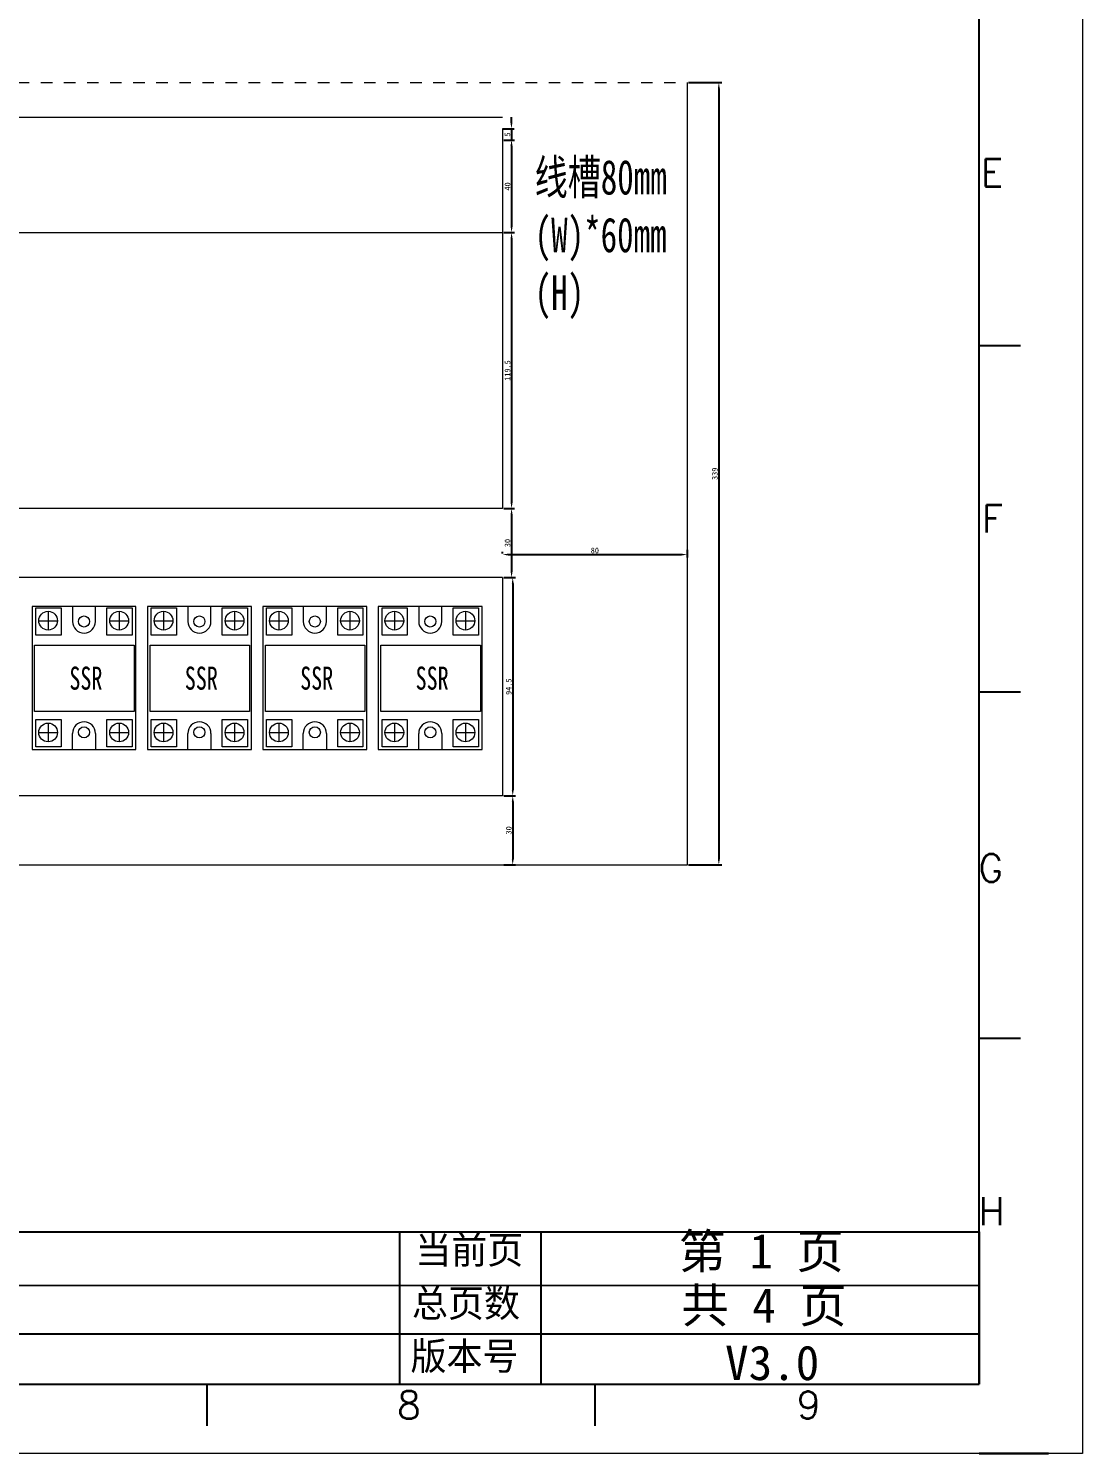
# Model space of a CAD drawing. Extents: x 35123 to 43919, y -4314 to -326.
# Drawn here: x 36652 to 37109, y -1586 to -969 of the extents above; entities that cross this region are included whole.
import ezdxf
from ezdxf.enums import TextEntityAlignment as Align

# ---------------------------------------------------------------- set-up
doc = ezdxf.new("R2010")
doc.units = 0
doc.header["$MEASUREMENT"] = 0
doc.linetypes.add('10', pattern=[20, 5, -5, 5, -5])
doc.layers.add('AE_BOR', color=1, linetype='Continuous')
doc.layers.add('细实线层', color=7, linetype='Continuous')
doc.styles.add('WD', font='romans.shx', dxfattribs={"bigfont": 'gbcbig.shx'})
doc.styles.add('宋', font='SimSun.ttf', dxfattribs={"width": 0.7})
doc.dimstyles.new('AM_ISO', dxfattribs={"dimtxt": 2.5, "dimasz": 2.5, "dimexe": 1.25, "dimexo": 0.5, "dimgap": 0.5, "dimtad": 1, "dimdsep": 46, "dimtxsty": 'Standard', "dimcen": 0, "dimclrd": 5, "dimclre": 5, "dimclrt": 1, "dimadec": 0, "dimazin": 2, "dimtp": 0.1, "dimtm": 0.1, "dimtfac": 0.71, "dimtmove": 0, "dimatfit": 3, "dimfxl": 1, "dimtfillclr": 6, "dimlwd": -1, "dimlwe": -1, "dimarcsym": 0})

# ---------------------------------------------------------------- blocks, each defined once
blk = doc.blocks.new('gb_a2_a')
for p, q in [((584, 10), (584, 410)), ((25, 10), (584, 10))]:
    blk.add_line(p, q)
at = {"layer": 'AE_BOR', "color": 1, "lineweight": 15}
for p, q in [((598.93, 420), (598.93, 0)), ((598.93, 0), (4.93, 0))]:
    blk.add_line(p, q, dxfattribs=at)
at = {"layer": 'AE_BOR'}
for p, q in [((584, 160), (590, 160)), ((584, 110), (590, 110)), ((584, 60), (590, 60)), ((472.5, 10), (472.5, 4)), ((528.5, 10), (528.5, 4))]:
    blk.add_line(p, q, dxfattribs=at)
at = {"layer": 'AE_BOR', "lineweight": 30}
blk.add_line((594, 0), (584, 0), dxfattribs=at)
at = {"layer": 'AE_BOR', "style": 'WD'}
for s, p in [('E', (587.48, 185)), ('F', (587.48, 135)), ('F', (587.48, 135)), ('G', (587.48, 84.56)), ('H', (587.67, 35))]:
    blk.add_text(s, height=4, dxfattribs=at).set_placement(p, align=Align.MIDDLE_RIGHT)
for s, p in [('8', (501.67, 5)), ('9', (559.4, 5))]:
    blk.add_text(s, height=4, dxfattribs=at).set_placement(p, align=Align.CENTER)
blk = doc.blocks.new('*D106')
at = {"color": 5}
for p, q in [((36938.29, -992.35), (36952.76, -992.35)), ((36951.51, -994.85), (36951.51, -1328.85)), ((36938.29, -1331.35), (36952.76, -1331.35))]:
    blk.add_line(p, q, dxfattribs=at)
at = {"color": 5, "lineweight": 0}
for points in [[(36951.09, -994.85), (36951.92, -994.85), (36951.51, -992.35)], [(36951.09, -1328.85), (36951.92, -1328.85), (36951.51, -1331.35)]]:
    blk.add_solid(points, dxfattribs=at)
at = {"layer": 'Defpoints', "color": 0, "lineweight": 0}
for p in [(36937.79, -992.35), (36937.79, -1331.35), (36951.51, -1331.35)]:
    blk.add_point(p, dxfattribs=at)
at = {"color": 1, "lineweight": 0, "insert": (36949.76, -1161.85), "char_height": 2.5, "attachment_point": 5, "rotation": 90}
blk.add_mtext('339', dxfattribs=at)
blk = doc.blocks.new('*D111')
at = {"color": 5}
for p, q in [((36857.79, -1012.35), (36862.9, -1012.35)), ((36861.65, -1009.85), (36861.65, -1007.35)), ((36861.65, -1012.35), (36861.65, -1017.35)), ((36858.29, -1017.35), (36862.9, -1017.35)), ((36861.65, -1019.85), (36861.65, -1022.35))]:
    blk.add_line(p, q, dxfattribs=at)
at = {"color": 5, "lineweight": 0}
for points in [[(36861.23, -1009.85), (36862.06, -1009.85), (36861.65, -1012.35)], [(36861.23, -1019.85), (36862.06, -1019.85), (36861.65, -1017.35)]]:
    blk.add_solid(points, dxfattribs=at)
at = {"layer": 'Defpoints', "color": 0, "lineweight": 0}
for p in [(36857.29, -1012.35), (36857.79, -1017.35), (36861.65, -1017.35)]:
    blk.add_point(p, dxfattribs=at)
at = {"color": 1, "lineweight": 0, "insert": (36859.9, -1014.85), "char_height": 2.5, "attachment_point": 5, "rotation": 90}
blk.add_mtext('5', dxfattribs=at)
blk = doc.blocks.new('*D112')
at = {"color": 5}
for p, q in [((36858.29, -1057.35), (36862.97, -1057.35)), ((36861.72, -1059.85), (36861.72, -1174.35)), ((36858.29, -1176.85), (36862.97, -1176.85))]:
    blk.add_line(p, q, dxfattribs=at)
at = {"color": 5, "lineweight": 0}
for points in [[(36861.3, -1059.85), (36862.13, -1059.85), (36861.72, -1057.35)], [(36861.3, -1174.35), (36862.13, -1174.35), (36861.72, -1176.85)]]:
    blk.add_solid(points, dxfattribs=at)
at = {"layer": 'Defpoints', "color": 0, "lineweight": 0}
for p in [(36857.79, -1057.35), (36857.79, -1176.85), (36861.72, -1176.85)]:
    blk.add_point(p, dxfattribs=at)
at = {"color": 1, "lineweight": 0, "insert": (36859.97, -1117.1), "char_height": 2.5, "attachment_point": 5, "rotation": 90}
blk.add_mtext('119.5', dxfattribs=at)
blk = doc.blocks.new('*D113')
at = {"color": 5}
for p, q in [((36858.79, -1176.85), (36862.97, -1176.85)), ((36861.72, -1179.35), (36861.72, -1204.35)), ((36858.79, -1206.85), (36862.97, -1206.85))]:
    blk.add_line(p, q, dxfattribs=at)
at = {"color": 5, "lineweight": 0}
for points in [[(36861.3, -1179.35), (36862.13, -1179.35), (36861.72, -1176.85)], [(36861.3, -1204.35), (36862.13, -1204.35), (36861.72, -1206.85)]]:
    blk.add_solid(points, dxfattribs=at)
at = {"layer": 'Defpoints', "color": 0, "lineweight": 0}
for p in [(36858.29, -1176.85), (36858.29, -1206.85), (36861.72, -1206.85)]:
    blk.add_point(p, dxfattribs=at)
at = {"color": 1, "lineweight": 0, "insert": (36859.97, -1191.85), "char_height": 2.5, "attachment_point": 5, "rotation": 90}
blk.add_mtext('30', dxfattribs=at)
blk = doc.blocks.new('*D114')
at = {"color": 5}
for p, q in [((36858.29, -1206.85), (36863.47, -1206.85)), ((36862.22, -1209.35), (36862.22, -1298.85)), ((36858.29, -1301.35), (36863.47, -1301.35))]:
    blk.add_line(p, q, dxfattribs=at)
at = {"color": 5, "lineweight": 0}
for points in [[(36861.8, -1209.35), (36862.63, -1209.35), (36862.22, -1206.85)], [(36861.8, -1298.85), (36862.63, -1298.85), (36862.22, -1301.35)]]:
    blk.add_solid(points, dxfattribs=at)
at = {"layer": 'Defpoints', "color": 0, "lineweight": 0}
for p in [(36857.79, -1206.85), (36857.79, -1301.35), (36862.22, -1301.35)]:
    blk.add_point(p, dxfattribs=at)
at = {"color": 1, "lineweight": 0, "insert": (36860.47, -1254.1), "char_height": 2.5, "attachment_point": 5, "rotation": 90}
blk.add_mtext('94.5', dxfattribs=at)
blk = doc.blocks.new('*D128')
at = {"color": 5}
for p, q in [((36858.79, -1301.35), (36863.47, -1301.35)), ((36862.22, -1303.85), (36862.22, -1328.85)), ((36858.29, -1331.35), (36863.47, -1331.35))]:
    blk.add_line(p, q, dxfattribs=at)
at = {"color": 5, "lineweight": 0}
for points in [[(36861.8, -1303.85), (36862.63, -1303.85), (36862.22, -1301.35)], [(36861.8, -1328.85), (36862.63, -1328.85), (36862.22, -1331.35)]]:
    blk.add_solid(points, dxfattribs=at)
at = {"layer": 'Defpoints', "color": 0, "lineweight": 0}
for p in [(36858.29, -1301.35), (36857.79, -1331.35), (36862.22, -1331.35)]:
    blk.add_point(p, dxfattribs=at)
at = {"color": 1, "lineweight": 0, "insert": (36860.47, -1316.35), "char_height": 2.5, "attachment_point": 5, "rotation": 90}
blk.add_mtext('30', dxfattribs=at)
blk = doc.blocks.new('*D129')
at = {"color": 5}
for p, q in [((36857.79, -1196.35), (36857.79, -1195.6)), ((36860.29, -1196.85), (36935.29, -1196.85)), ((36937.79, -1194.85), (36937.79, -1198.1))]:
    blk.add_line(p, q, dxfattribs=at)
at = {"color": 5, "lineweight": 0}
for points in [[(36860.29, -1196.44), (36860.29, -1197.27), (36857.79, -1196.85)], [(36935.29, -1196.44), (36935.29, -1197.27), (36937.79, -1196.85)]]:
    blk.add_solid(points, dxfattribs=at)
at = {"layer": 'Defpoints', "color": 0, "lineweight": 0}
for p in [(36857.79, -1196.85), (36937.79, -1194.35), (36937.79, -1196.85)]:
    blk.add_point(p, dxfattribs=at)
at = {"color": 1, "lineweight": 0, "insert": (36897.79, -1195.1), "char_height": 2.5, "attachment_point": 5}
blk.add_mtext('80', dxfattribs=at)
blk = doc.blocks.new('*D150')
at = {"color": 5}
for p, q in [((36858.29, -1017.35), (36862.97, -1017.35)), ((36861.72, -1019.85), (36861.72, -1054.85)), ((36858.29, -1057.35), (36862.97, -1057.35))]:
    blk.add_line(p, q, dxfattribs=at)
at = {"color": 5, "lineweight": 0}
for points in [[(36861.3, -1019.85), (36862.13, -1019.85), (36861.72, -1017.35)], [(36861.3, -1054.85), (36862.13, -1054.85), (36861.72, -1057.35)]]:
    blk.add_solid(points, dxfattribs=at)
at = {"layer": 'Defpoints', "color": 0, "lineweight": 0}
for p in [(36857.79, -1017.35), (36857.79, -1057.35), (36861.72, -1057.35)]:
    blk.add_point(p, dxfattribs=at)
at = {"color": 1, "lineweight": 0, "insert": (36859.97, -1037.35), "char_height": 2.5, "attachment_point": 5, "rotation": 90}
blk.add_mtext('40', dxfattribs=at)

msp = doc.modelspace()

# ---------------------------------------------------------------- linework, layer by layer
at = {"linetype": '10', "lineweight": 0}
msp.add_line((35637.785, -992.352), (36937.785, -992.352), dxfattribs=at)
at = {"lineweight": 0}
for p, q in [((36937.785, -992.352), (36937.785, -1331.352)), ((36857.785, -1012.352), (36857.785, -1042.352)), ((36857.785, -1042.352), (36857.785, -1176.852)), ((36857.785, -1176.852), (36136.94, -1176.852)), ((36857.785, -1206.852), (36136.94, -1206.852)), ((36857.785, -1206.852), (36857.785, -1301.352)), ((36653.983, -1219.352), (36653.983, -1281.352)), ((36698.983, -1219.352), (36653.983, -1219.352)), ((36660.933, -1221.435), (36660.933, -1229.552)), ((36671.483, -1219.352), (36671.483, -1225.852)), ((36681.483, -1225.852), (36681.483, -1219.352)), ((36691.711, -1221.435), (36691.711, -1229.552)), ((36698.983, -1281.352), (36698.983, -1219.352)), ((36703.983, -1219.352), (36703.983, -1281.352)), ((36748.983, -1219.352), (36703.983, -1219.352)), ((36710.933, -1221.435), (36710.933, -1229.552)), ((36721.483, -1219.352), (36721.483, -1225.852)), ((36731.483, -1225.852), (36731.483, -1219.352)), ((36741.711, -1221.435), (36741.711, -1229.552)), ((36748.983, -1281.352), (36748.983, -1219.352)), ((36753.983, -1219.352), (36753.983, -1281.352)), ((36798.983, -1219.352), (36753.983, -1219.352)), ((36760.933, -1221.435), (36760.933, -1229.552)), ((36771.483, -1219.352), (36771.483, -1225.852)), ((36781.483, -1225.852), (36781.483, -1219.352)), ((36791.711, -1221.435), (36791.711, -1229.552)), ((36798.983, -1281.352), (36798.983, -1219.352)), ((36803.983, -1219.352), (36803.983, -1281.352)), ((36848.983, -1219.352), (36803.983, -1219.352)), ((36810.933, -1221.435), (36810.933, -1229.552)), ((36821.483, -1219.352), (36821.483, -1225.852)), ((36831.483, -1225.852), (36831.483, -1219.352)), ((36841.711, -1221.435), (36841.711, -1229.552)), ((36848.983, -1281.352), (36848.983, -1219.352)), ((36656.874, -1225.493), (36664.992, -1225.493)), ((36687.652, -1225.493), (36695.77, -1225.493)), ((36706.874, -1225.493), (36714.992, -1225.493)), ((36737.652, -1225.493), (36745.77, -1225.493)), ((36756.874, -1225.493), (36764.992, -1225.493)), ((36787.652, -1225.493), (36795.77, -1225.493)), ((36806.874, -1225.493), (36814.992, -1225.493)), ((36837.652, -1225.493), (36845.77, -1225.493)), ((36655.087, -1264.819), (36655.087, -1236.116)), ((36655.087, -1236.116), (36698.189, -1236.116)), ((36698.189, -1236.116), (36698.189, -1264.819)), ((36705.087, -1264.819), (36705.087, -1236.116)), ((36705.087, -1236.116), (36748.189, -1236.116)), ((36748.189, -1236.116), (36748.189, -1264.819)), ((36755.087, -1264.819), (36755.087, -1236.116)), ((36755.087, -1236.116), (36798.189, -1236.116)), ((36798.189, -1236.116), (36798.189, -1264.819)), ((36805.087, -1264.819), (36805.087, -1236.116)), ((36805.087, -1236.116), (36848.189, -1236.116)), ((36848.189, -1236.116), (36848.189, -1264.819)), ((36698.189, -1264.819), (36655.087, -1264.819)), ((36748.189, -1264.819), (36705.087, -1264.819)), ((36798.189, -1264.819), (36755.087, -1264.819)), ((36848.189, -1264.819), (36805.087, -1264.819)), ((36660.933, -1269.863), (36660.933, -1277.981)), ((36691.711, -1269.863), (36691.711, -1277.981)), ((36710.933, -1269.863), (36710.933, -1277.981)), ((36741.711, -1269.863), (36741.711, -1277.981)), ((36760.933, -1269.863), (36760.933, -1277.981)), ((36791.711, -1269.863), (36791.711, -1277.981)), ((36810.933, -1269.863), (36810.933, -1277.981)), ((36841.711, -1269.863), (36841.711, -1277.981)), ((36656.874, -1273.922), (36664.992, -1273.922)), ((36671.483, -1281.352), (36671.483, -1274.352)), ((36681.483, -1274.352), (36681.483, -1281.352)), ((36687.652, -1273.922), (36695.77, -1273.922)), ((36706.874, -1273.922), (36714.992, -1273.922)), ((36721.483, -1281.352), (36721.483, -1274.352)), ((36731.483, -1274.352), (36731.483, -1281.352)), ((36737.652, -1273.922), (36745.77, -1273.922)), ((36756.874, -1273.922), (36764.992, -1273.922)), ((36771.483, -1281.352), (36771.483, -1274.352)), ((36781.483, -1274.352), (36781.483, -1281.352)), ((36787.652, -1273.922), (36795.77, -1273.922)), ((36806.874, -1273.922), (36814.992, -1273.922)), ((36821.483, -1281.352), (36821.483, -1274.352)), ((36831.483, -1274.352), (36831.483, -1281.352)), ((36837.652, -1273.922), (36845.77, -1273.922)), ((36653.983, -1281.352), (36698.983, -1281.352)), ((36703.983, -1281.352), (36748.983, -1281.352)), ((36753.983, -1281.352), (36798.983, -1281.352)), ((36803.983, -1281.352), (36848.983, -1281.352)), ((36857.785, -1301.352), (36136.94, -1301.352)), ((36937.785, -1331.352), (35637.785, -1331.352))]:
    msp.add_line(p, q, dxfattribs=at)
for p, q in [((36471.551, -1490.335), (36884.264, -1490.335)), ((36813.101, -1490.335), (36813.101, -1556.326)), ((36884.264, -1490.335), (37064.251, -1490.335)), ((37064.251, -1490.335), (37064.251, -1556.326)), ((35387.251, -1556.326), (37064.251, -1556.326))]:
    msp.add_line(p, q)
at = {"ltscale": 2}
for p, q in [((36874.345, -1490.335), (36874.345, -1556.326)), ((36579.18, -1513.6), (37064.251, -1513.411)), ((36578.842, -1534.496), (37064.251, -1534.496))]:
    msp.add_line(p, q, dxfattribs=at)
at = {"lineweight": 0}
for points in [[(36666.549, -1219.858), (36666.549, -1231.724), (36655.595, -1231.724), (36655.595, -1219.858)], [(36697.327, -1219.858), (36697.327, -1231.724), (36686.373, -1231.724), (36686.373, -1219.858)], [(36716.549, -1219.858), (36716.549, -1231.724), (36705.595, -1231.724), (36705.595, -1219.858)], [(36747.327, -1219.858), (36747.327, -1231.724), (36736.373, -1231.724), (36736.373, -1219.858)], [(36766.549, -1219.858), (36766.549, -1231.724), (36755.595, -1231.724), (36755.595, -1219.858)], [(36797.327, -1219.858), (36797.327, -1231.724), (36786.373, -1231.724), (36786.373, -1219.858)], [(36816.549, -1219.858), (36816.549, -1231.724), (36805.595, -1231.724), (36805.595, -1219.858)], [(36847.327, -1219.858), (36847.327, -1231.724), (36836.373, -1231.724), (36836.373, -1219.858)], [(36666.549, -1268.287), (36666.549, -1280.152), (36655.595, -1280.152), (36655.595, -1268.287)], [(36697.327, -1268.287), (36697.327, -1280.152), (36686.373, -1280.152), (36686.373, -1268.287)], [(36716.549, -1268.287), (36716.549, -1280.152), (36705.595, -1280.152), (36705.595, -1268.287)], [(36747.327, -1268.287), (36747.327, -1280.152), (36736.373, -1280.152), (36736.373, -1268.287)], [(36766.549, -1268.287), (36766.549, -1280.152), (36755.595, -1280.152), (36755.595, -1268.287)], [(36797.327, -1268.287), (36797.327, -1280.152), (36786.373, -1280.152), (36786.373, -1268.287)], [(36816.549, -1268.287), (36816.549, -1280.152), (36805.595, -1280.152), (36805.595, -1268.287)], [(36847.327, -1268.287), (36847.327, -1280.152), (36836.373, -1280.152), (36836.373, -1268.287)]]:
    msp.add_lwpolyline(points, close=True, dxfattribs=at)
for centre, radius in [((36660.933, -1225.493), 4.059), ((36691.711, -1225.493), 4.059), ((36710.933, -1225.493), 4.059), ((36741.711, -1225.493), 4.059), ((36760.933, -1225.493), 4.059), ((36791.711, -1225.493), 4.059), ((36810.933, -1225.493), 4.059), ((36841.711, -1225.493), 4.059), ((36676.483, -1225.852), 2.4), ((36726.483, -1225.852), 2.4), ((36776.483, -1225.852), 2.4), ((36826.483, -1225.852), 2.4), ((36660.933, -1273.922), 4.059), ((36676.483, -1273.852), 2.4), ((36691.711, -1273.922), 4.059), ((36710.933, -1273.922), 4.059), ((36726.483, -1273.852), 2.4), ((36741.711, -1273.922), 4.059), ((36760.933, -1273.922), 4.059), ((36776.483, -1273.852), 2.4), ((36791.711, -1273.922), 4.059), ((36810.933, -1273.922), 4.059), ((36826.483, -1273.852), 2.4), ((36841.711, -1273.922), 4.059)]:
    msp.add_circle(centre, radius, dxfattribs=at)
for centre, start, end in [((36676.483, -1225.852), 180, 0), ((36726.483, -1225.852), 180, 0), ((36776.483, -1225.852), 180, 0), ((36826.483, -1225.852), 180, 0), ((36676.483, -1274.352), 0, 180), ((36726.483, -1274.352), 0, 180), ((36776.483, -1274.352), 0, 180), ((36826.483, -1274.352), 0, 180)]:
    msp.add_arc(centre, 5, start, end, dxfattribs=at)
at = {"layer": '细实线层', "lineweight": 0}
for p, q in [((36136.94, -1007.352), (36857.785, -1007.352)), ((36136.94, -1057.352), (36857.785, -1057.352))]:
    msp.add_line(p, q, dxfattribs=at)

# ---------------------------------------------------------------- block references
at = {"xscale": 3, "yscale": 3, "zscale": 3}
msp.add_blockref('gb_a2_a', (35312.251, -1586.326), dxfattribs=at)

# ---------------------------------------------------------------- texts
at = {"lineweight": 0, "attachment_point": 1, "style": '宋'}
for s, insert, char_height, width in [('线槽80mm\\P(W)*60mm\\P(H)', (36871.718, -1025.838), 15, 91.14982), ('SSR', (36670.143, -1245.391), 10, 18.99692), ('SSR', (36720.143, -1245.391), 10, 18.99692), ('SSR', (36770.143, -1245.391), 10, 18.99692), ('SSR', (36820.143, -1245.391), 10, 18.99692)]:
    msp.add_mtext(s, dxfattribs=dict(at, insert=insert, char_height=char_height, width=width))
at = {"ltscale": 2, "char_height": 12, "width": 58.03508, "attachment_point": 1}
for s, insert in [('当前页', (36819.995, -1492.121)), ('总页数', (36818.557, -1515.167)), ('版本号', (36817.94, -1538.095))]:
    msp.add_mtext(s, dxfattribs=dict(at, insert=insert))
at = {"char_height": 15, "attachment_point": 1}
for s, insert, width in [('{\\fSimSun|b0|i0|c134|p2;第 }1 {\\fSimSun|b0|i0|c134|p2;页}', (36934.103, -1491.157), 114.49053), ('{\\fSimSun|b0|i0|c134|p2;共} 4 {\\fSimSun|b0|i0|c134|p2;页}', (36935.333, -1514.667), 121.47732), ('V3.0', (36954.198, -1539.534), 121.47732)]:
    msp.add_mtext(s, dxfattribs=dict(at, insert=insert, width=width))

# ---------------------------------------------------------------- dimensions: what is measured, and where the dimension line sits
at = {"lineweight": 0}
for base, p1, p2, picture, middle in [((36951.506, -1331.352), (36937.785, -992.352), (36937.785, -1331.352), '*D106', (36949.756, -1161.852)), ((36861.646, -1017.352), (36857.285, -1012.352), (36857.785, -1017.352), '*D111', (36859.896, -1014.852)), ((36861.717, -1057.352), (36857.785, -1017.352), (36857.785, -1057.352), '*D150', (36859.967, -1037.352)), ((36861.717, -1176.852), (36857.785, -1057.352), (36857.785, -1176.852), '*D112', (36859.967, -1117.102)), ((36861.717, -1206.852), (36858.285, -1176.852), (36858.285, -1206.852), '*D113', (36859.967, -1191.852)), ((36862.217, -1301.352), (36857.785, -1206.852), (36857.785, -1301.352), '*D114', (36860.467, -1254.102)), ((36862.217, -1331.352), (36858.285, -1301.352), (36857.785, -1331.352), '*D128', (36860.467, -1316.352))]:
    dim = msp.add_linear_dim(base=base, p1=p1, p2=p2, angle=90, dimstyle='AM_ISO', dxfattribs=at)
    dim.commit()
    dim.dimension.update_dxf_attribs({"geometry": picture, "text_midpoint": middle})
dim = msp.add_linear_dim(base=(36937.785, -1196.852), p1=(36857.785, -1196.852), p2=(36937.785, -1194.352), dimstyle='AM_ISO', dxfattribs=at)
dim.commit()
dim.dimension.update_dxf_attribs({"geometry": '*D129', "text_midpoint": (36897.785, -1195.102)})

doc.saveas('drawing.dxf')
